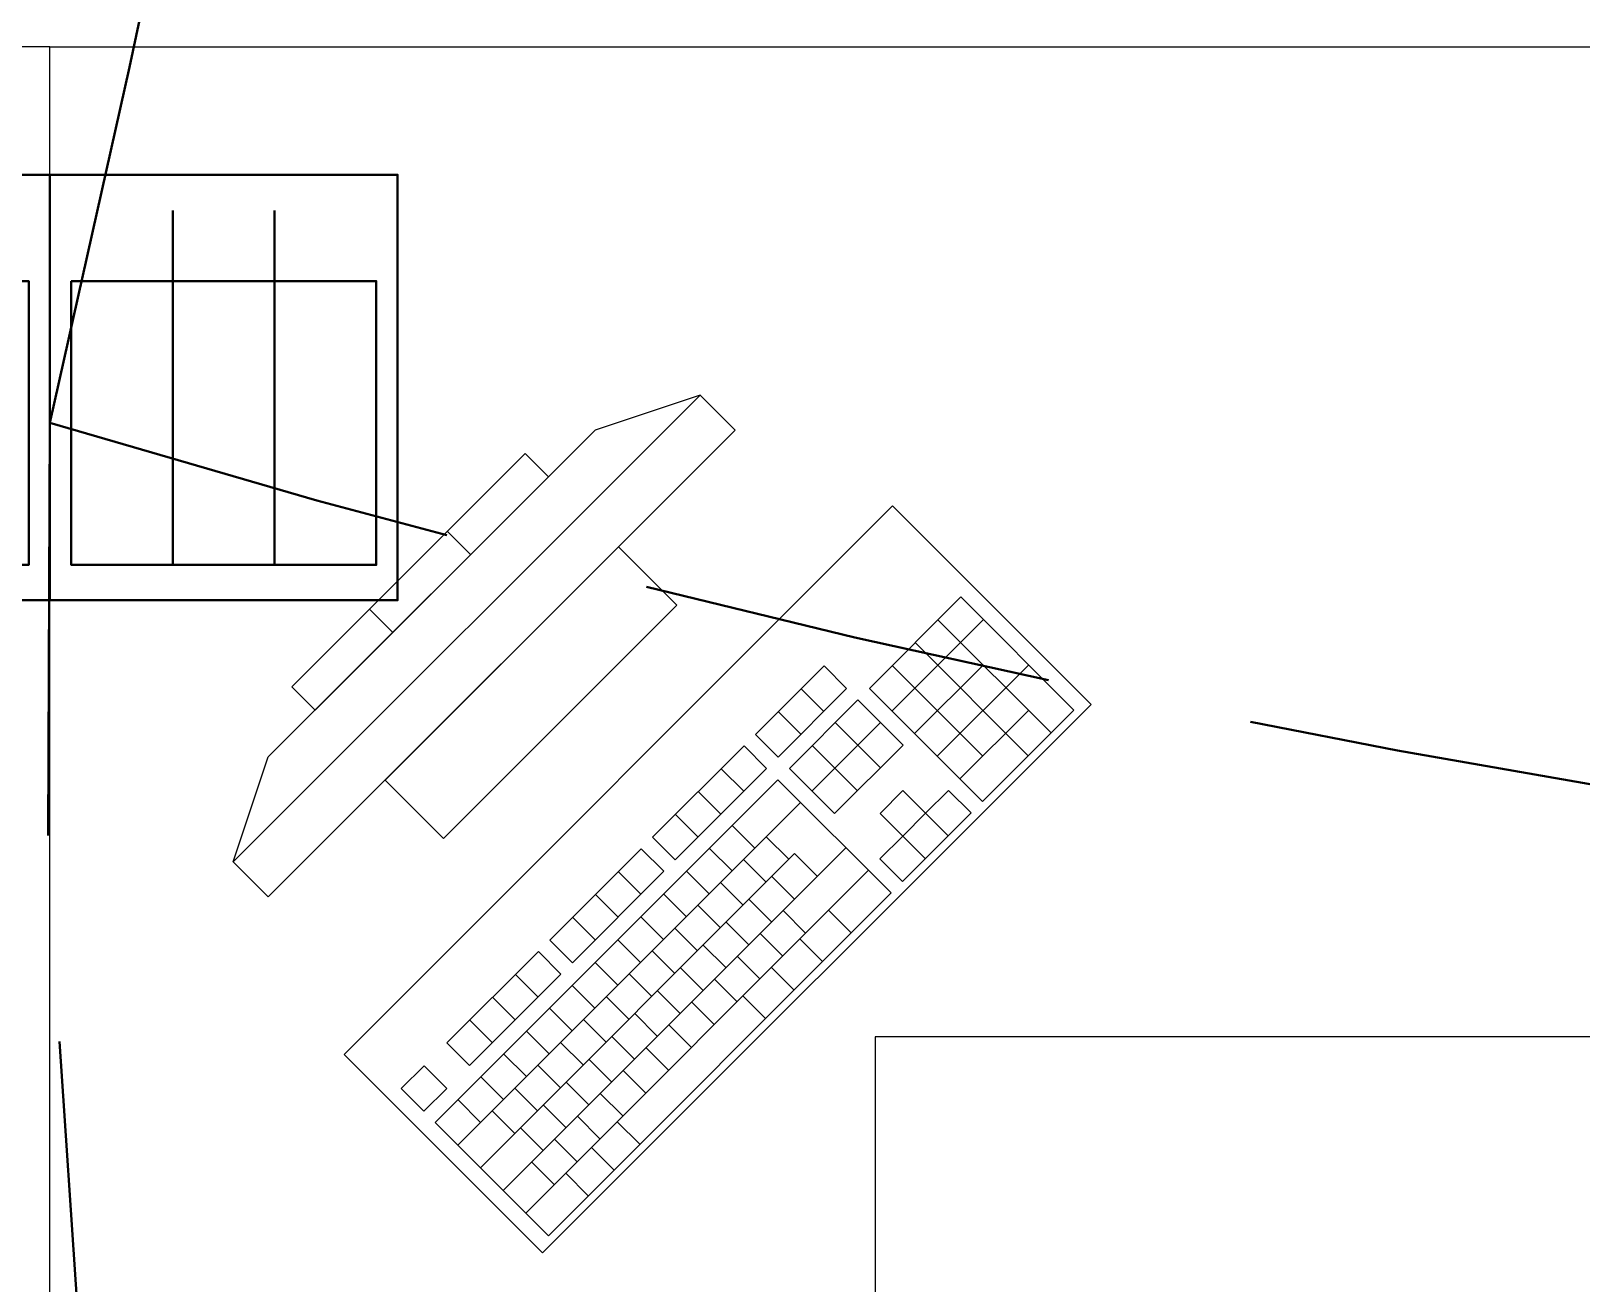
# Model space of a CAD drawing. Header units: inches. Extents: x -19 to 5698, y -728 to 92.
# Drawn here: x 233.901 to 234.84, y 30.97 to 31.728 of the extents above; entities that cross this region are included whole.
import ezdxf

# ---------------------------------------------------------------- set-up
doc = ezdxf.new("R2010")
doc.units = ezdxf.units.IN
doc.header["$MEASUREMENT"] = 0
doc.linetypes.add('HIDDEN', pattern=[0.375, 0.25, -0.125])
doc.layers.get('0').update_dxf_attribs({"color": 61})
doc.layers.add('00 conduct tomacorr', color=120, linetype='HIDDEN', lineweight=30)
doc.layers.add('Interior - Mobiliario', color=7, linetype='Continuous')

# ---------------------------------------------------------------- blocks, each defined once
blk = doc.blocks.new('CAJA POP UP 6 MODULOS')
at = {"layer": '00 conduct tomacorr', "linetype": 'Continuous'}
for p, q in [((-0.095, -0.165), (-0.095, -0.01511)), ((-0.052, -0.165), (-0.052, -0.01511)), ((0.052, -0.165), (0.052, -0.01511)), ((0.095, -0.165), (0.095, -0.01511)), ((0, -0.165), (0, -0.18))]:
    blk.add_line(p, q, dxfattribs=at)
for points in [[(-0.147, 0), (0.147, 0), (0.147, -0.18), (-0.147, -0.18)], [(0, 0), (0.147, 0), (0.147, -0.18), (0, -0.18)]]:
    blk.add_lwpolyline(points, close=True, dxfattribs=at)
for points in [[(-0.138, -0.045), (-0.009, -0.045), (-0.009, -0.165), (-0.138, -0.165), (-0.138, -0.045)], [(0.009, -0.045), (0.138, -0.045), (0.138, -0.165), (0.009, -0.165), (0.009, -0.045)]]:
    blk.add_lwpolyline(points, dxfattribs=at)
at = {"color": 1, "insert": (-0.18069, -0.16799), "char_height": 0.05, "attachment_point": 1, "rotation": 180}
blk.add_mtext_dynamic_manual_height_columns('{\\fVerdana|b0|i0|c0|p34;2T}', width=0.0004809, gutter_width=0.1561, heights=[0], dxfattribs=at)

msp = doc.modelspace()

# ---------------------------------------------------------------- linework, layer by layer
at = {"layer": '00 conduct tomacorr'}
for centre, radius, start, end in [((214.04681, 36.05251, -0.00004), 20.3822, 347.06762, 356.996975), ((237.68729, 31.34084, -0.00002), 3.77826, 177.72296, 241.5077), ((236.11498, 38.77248, -0.00004), 7.60747, 253.167245, 273.415829)]:
    msp.add_arc(centre, radius, start, end, dxfattribs=at)
at = {"layer": 'Interior - Mobiliario', "color": 175, "linetype": 'Continuous', "lineweight": 13}
for p, q in [((234.30598, 31.50784), (234.02314, 31.225)), ((234.30598, 31.50784), (234.24234, 31.48663)), ((234.32719, 31.48663), (234.30598, 31.50784)), ((234.04435, 31.20379), (234.32719, 31.48663)), ((234.04435, 31.28864), (234.24234, 31.48663)), ((234.19991, 31.47249), (234.05849, 31.33107)), ((234.21406, 31.45834), (234.19991, 31.47249)), ((234.07264, 31.31692), (234.21406, 31.45834)), ((234.16692, 31.4112), (234.15277, 31.42535)), ((234.25648, 31.41592), (234.11506, 31.2745)), ((234.29184, 31.38056), (234.25648, 31.41592)), ((234.15042, 31.23914), (234.29184, 31.38056)), ((234.46394, 31.38553), (234.40855, 31.33014)), ((234.53251, 31.31696), (234.46394, 31.38553)), ((234.11978, 31.36406), (234.10563, 31.37821)), ((234.42226, 31.31643), (234.47765, 31.37182)), ((234.51866, 31.30312), (234.45009, 31.37168)), ((234.50481, 31.28927), (234.43625, 31.35784)), ((234.38106, 31.34379), (234.33951, 31.30225)), ((234.39477, 31.33007), (234.38106, 31.34379)), ((234.47725, 31.28913), (234.4224, 31.34399)), ((234.43598, 31.30271), (234.47752, 31.34426)), ((234.44969, 31.289), (234.50508, 31.34439)), ((234.05849, 31.33107), (234.07264, 31.31692)), ((234.35323, 31.28853), (234.39477, 31.33007)), ((234.38092, 31.31623), (234.36721, 31.32994)), ((234.40855, 31.33014), (234.47712, 31.26157)), ((234.36708, 31.30238), (234.35336, 31.31609)), ((234.40163, 31.32322), (234.36008, 31.28168)), ((234.42905, 31.29579), (234.40163, 31.32322)), ((234.46341, 31.27529), (234.50495, 31.31683)), ((234.47712, 31.26157), (234.53251, 31.31696)), ((234.3738, 31.26796), (234.41534, 31.3095)), ((234.41521, 31.28194), (234.38778, 31.30937)), ((234.33259, 31.29532), (234.2772, 31.23993)), ((234.3463, 31.28161), (234.33259, 31.29532)), ((234.33951, 31.30225), (234.35323, 31.28853)), ((234.40136, 31.2681), (234.37393, 31.29552)), ((234.38751, 31.25425), (234.42905, 31.29579)), ((234.02314, 31.225), (234.04435, 31.28864)), ((234.29091, 31.22622), (234.3463, 31.28161)), ((234.33246, 31.26776), (234.31874, 31.28147)), ((234.36008, 31.28168), (234.38751, 31.25425)), ((234.11506, 31.2745), (234.15042, 31.23914)), ((234.35316, 31.27475), (234.14545, 31.06704)), ((234.31861, 31.25391), (234.3049, 31.26763)), ((234.42173, 31.20618), (234.35316, 31.27475)), ((234.42892, 31.26823), (234.41507, 31.25438)), ((234.44263, 31.25452), (234.42892, 31.26823)), ((234.45648, 31.26836), (234.44263, 31.25452)), ((234.4702, 31.25465), (234.45648, 31.26836)), ((234.15916, 31.05333), (234.36687, 31.26104)), ((234.30476, 31.24007), (234.29105, 31.25378)), ((234.41507, 31.25438), (234.42879, 31.24067)), ((234.42865, 31.21311), (234.4702, 31.25465)), ((234.42879, 31.24067), (234.44263, 31.25452)), ((234.45635, 31.2408), (234.44263, 31.25452)), ((234.2772, 31.23993), (234.29091, 31.22622)), ((234.33918, 31.23334), (234.32547, 31.24706)), ((234.35982, 31.22655), (234.3461, 31.24027)), ((234.42879, 31.24067), (234.41494, 31.22682)), ((234.4425, 31.22695), (234.42879, 31.24067)), ((234.17288, 31.03961), (234.36328, 31.23001)), ((234.18659, 31.0259), (234.3943, 31.23361)), ((234.27028, 31.23301), (234.21489, 31.17762)), ((234.28399, 31.21929), (234.27028, 31.23301)), ((234.32533, 31.2195), (234.31162, 31.23321)), ((234.37699, 31.2163), (234.36328, 31.23001)), ((234.02314, 31.225), (234.04435, 31.20379)), ((234.34597, 31.21271), (234.33226, 31.22642)), ((234.41494, 31.22682), (234.42865, 31.21311)), ((234.2003, 31.01218), (234.40802, 31.2199)), ((234.2286, 31.1639), (234.28399, 31.21929)), ((234.27014, 31.20545), (234.25643, 31.21916)), ((234.31148, 31.20565), (234.29777, 31.21936)), ((234.33212, 31.19886), (234.31841, 31.21257)), ((234.36314, 31.20245), (234.34943, 31.21617)), ((234.21402, 30.99847), (234.42173, 31.20618)), ((234.2563, 31.1916), (234.24258, 31.20531)), ((234.29764, 31.1918), (234.28392, 31.20551)), ((234.3493, 31.18861), (234.33558, 31.20232)), ((234.31827, 31.18501), (234.30456, 31.19872)), ((234.36993, 31.18182), (234.35622, 31.19553)), ((234.3975, 31.18195), (234.38378, 31.19566)), ((234.24245, 31.17775), (234.22873, 31.19147)), ((234.28379, 31.17795), (234.27008, 31.19167)), ((234.30443, 31.17116), (234.29071, 31.18488)), ((234.33545, 31.17476), (234.32174, 31.18847)), ((234.21489, 31.17762), (234.2286, 31.1639)), ((234.26994, 31.16411), (234.25623, 31.17782)), ((234.3216, 31.16091), (234.30789, 31.17462)), ((234.35609, 31.16797), (234.34237, 31.18168)), ((234.38019, 31.16464), (234.36647, 31.17835)), ((234.20796, 31.17069), (234.15257, 31.1153)), ((234.22168, 31.15698), (234.20796, 31.17069)), ((234.25609, 31.15026), (234.24238, 31.16397)), ((234.29058, 31.15732), (234.27687, 31.17103)), ((234.34224, 31.15412), (234.32853, 31.16784)), ((234.16629, 31.10159), (234.22168, 31.15698)), ((234.20783, 31.14313), (234.19412, 31.15685)), ((234.27673, 31.14347), (234.26302, 31.15718)), ((234.30775, 31.14706), (234.29404, 31.16078)), ((234.36288, 31.14733), (234.34916, 31.16105)), ((234.24225, 31.13641), (234.22853, 31.15012)), ((234.29391, 31.13322), (234.28019, 31.14693)), ((234.32839, 31.14027), (234.31468, 31.15399)), ((234.19398, 31.12929), (234.18027, 31.143)), ((234.2284, 31.12256), (234.21469, 31.13628)), ((234.26288, 31.12962), (234.24917, 31.14333)), ((234.31454, 31.12643), (234.30083, 31.14014)), ((234.34557, 31.13002), (234.33185, 31.14374)), ((234.18013, 31.11544), (234.16642, 31.12915)), ((234.24904, 31.11577), (234.23532, 31.12949)), ((234.28006, 31.11937), (234.26635, 31.13308)), ((234.3007, 31.11258), (234.28698, 31.12629)), ((234.21455, 31.10872), (234.20084, 31.12243)), ((234.26621, 31.10552), (234.2525, 31.11923)), ((234.15257, 31.1153), (234.16629, 31.10159)), ((234.2007, 31.09487), (234.18699, 31.10858)), ((234.23519, 31.10193), (234.22148, 31.11564)), ((234.28685, 31.09873), (234.27314, 31.11245)), ((234.13873, 31.10146), (234.12488, 31.08761)), ((234.15244, 31.08774), (234.13873, 31.10146)), ((234.22134, 31.08808), (234.20763, 31.10179)), ((234.25236, 31.09167), (234.23865, 31.10539)), ((234.273, 31.08488), (234.25929, 31.0986)), ((234.18686, 31.08102), (234.17314, 31.09473)), ((234.23852, 31.07783), (234.2248, 31.09154)), ((234.12488, 31.08761), (234.13859, 31.0739)), ((234.13859, 31.0739), (234.15244, 31.08774)), ((234.17301, 31.06717), (234.1593, 31.08089)), ((234.20749, 31.07423), (234.19378, 31.08794)), ((234.25915, 31.07104), (234.24544, 31.08475)), ((234.19365, 31.06038), (234.17993, 31.0741)), ((234.22467, 31.06398), (234.21096, 31.07769)), ((234.24531, 31.05719), (234.23159, 31.0709)), ((234.14545, 31.06704), (234.21402, 30.99847)), ((234.21082, 31.05013), (234.19711, 31.06384)), ((234.26941, 31.05386), (234.25569, 31.06757)), ((234.23146, 31.04334), (234.21775, 31.05706)), ((234.25383, 31.03828), (234.24011, 31.052)), ((234.21761, 31.02949), (234.2039, 31.04321)), ((234.23825, 31.0227), (234.22454, 31.03642))]:
    msp.add_line(p, q, dxfattribs=at)
at = {"layer": 'Interior - Mobiliario', "color": 175, "linetype": 'Continuous', "lineweight": 13, "flags": 128}
for points in [[(233.91205, 31.71893), (232.41205, 31.71893), (232.41205, 31.11893), (233.41205, 31.11893), (233.41205, 30.41893), (233.91205, 30.41893)], [(233.91205, 31.71893), (235.41205, 31.71893), (235.41205, 31.11893), (234.41205, 31.11893), (234.41205, 30.41893), (233.91205, 30.41893)], [(234.09031, 31.10833), (234.21052, 30.98812), (234.54286, 31.32046), (234.42265, 31.44067)]]:
    msp.add_lwpolyline(points, close=True, dxfattribs=at)

# ---------------------------------------------------------------- block references
at = {"layer": '00 conduct tomacorr', "xscale": 1.432830642179531, "yscale": 1.432830642179531, "zscale": 1.432830642179531}
msp.add_blockref('CAJA POP UP 6 MODULOS', (233.91205, 31.6414), dxfattribs=at)

doc.saveas('drawing.dxf')
